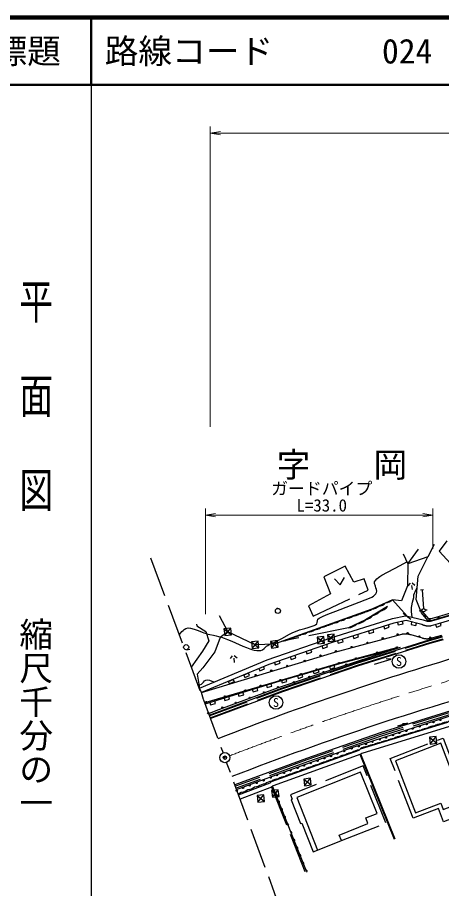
# Model space of a CAD drawing. Units: millimetres, scale not verified. Extents: x -997654 to 1989346, y -2661353 to 380000.
# Drawn here: x 47054 to 109988, y 250773 to 380000 of the extents above; entities that cross this region are included whole.
import ezdxf
from ezdxf.enums import TextEntityAlignment as Align

# ---------------------------------------------------------------- set-up
doc = ezdxf.new("R2010")
doc.units = ezdxf.units.MM
doc.header["$LTSCALE"] = 1000
doc.header["$PDMODE"] = 32
doc.header["$PDSIZE"] = 500
doc.linetypes.add('CHAIN', pattern=[18.5, 12, -1.5, 3.5, -1.5])
doc.linetypes.add('DASHED', pattern=[7.5, 6, -1.5])
for name, color, linetype, lineweight in [('M-BGD', 7, 'Continuous', 25), ('M-BGD-EXST', 7, 'Continuous', 25), ('M-BMK', 2, 'CHAIN', 13), ('M-BMK-SRVR', 3, 'Continuous', 25), ('M-STR-HTXT', 7, 'Continuous', 13), ('M-STR-STRC', 7, 'Continuous', 25), ('M-TTL', 2, 'Continuous', 140), ('M-TTL-BAND', 7, 'Continuous', 25), ('M-TTL-LINE', 7, 'Continuous', 50)]:
    doc.layers.add(name, color=color, linetype=linetype, lineweight=lineweight)
for name, color, linetype in [('M-BMK-HTXT', 7, 'Continuous'), ('M-OTRS', 6, 'Continuous'), ('M-TTL-TXT', 7, 'Continuous')]:
    doc.layers.add(name, color=color, linetype=linetype)
doc.styles.add('@ＭＳ ゴシック', font='')
doc.styles.add('ＭＳ ゴシック', font='')
doc.styles.get('@ＭＳ ゴシック').set_extended_font_data('@MS Gothic')
doc.styles.get('ＭＳ ゴシック').set_extended_font_data('MS Gothic')

# ---------------------------------------------------------------- blocks, each defined once
blk = doc.blocks.new('open_arrow')
at = {"color": 0, "linetype": 'Continuous', "lineweight": -2}
blk.add_lwpolyline([(7.5, 1.25), (0, 0), (7.5, -1.25)], dxfattribs=at)

msp = doc.modelspace()

# ---------------------------------------------------------------- linework, layer by layer
at = {"layer": 'M-BGD', "linetype": 'DASHED'}
for p, q in [((108909, 301827), (107938, 299974)), ((66795, 299860), (77573, 270897)), ((76995, 291292), (78256, 288870)), ((96155, 289436), (86375, 287494)), ((91570, 232780), (78100, 269493)), ((84746, 265796), (89713, 253319))]:
    msp.add_line(p, q, dxfattribs=at)
at = {"layer": 'M-BGD'}
for p, q in [((101985, 292605), (98687, 290623)), ((104310, 291634), (105419, 290756)), ((98687, 290623), (96155, 289436)), ((103001, 258048), (97928, 270660)), ((103096, 258080), (98021, 270697)), ((84915, 265912), (89900, 253389))]:
    msp.add_line(p, q, dxfattribs=at)
at = {"layer": 'M-BGD', "linetype": 'DASHED'}
for points in [[(110761, 302363), (109630, 300831), (114747, 295184), (119189, 296464), (128022, 300527), (129619, 302440), (125574, 306462)], [(104280, 300451), (104978, 298948), (104944, 295700), (104055, 293481), (102697, 293626), (104865, 291195)], [(73606, 289994), (73666, 289767), (75030, 288922), (75432, 287518), (74517, 285981), (72833, 283636)], [(86375, 287494), (85184, 287005), (82328, 286944), (78256, 288870), (77134, 288042), (76356, 285911), (74556, 283511), (73729, 282559), (74090, 280525)], [(75529, 276390), (86292, 280396), (97428, 284191), (108193, 287557), (110146, 288131)], [(75634, 276109), (86393, 280113), (97521, 283906), (108283, 287270), (110230, 287842)], [(141017, 285297), (139215, 284688), (125323, 281043), (113687, 277607), (111412, 276936), (100932, 273647), (90005, 269848), (79402, 265946)], [(141113, 284908), (139291, 284398), (125400, 280752), (113783, 277323), (111498, 276648), (101026, 273363), (90104, 269565), (79505, 265664)], [(95129, 257881), (101726, 260506), (98361, 268961), (87583, 264673), (87840, 264027), (87654, 263955), (89033, 260414), (89245, 260497), (90947, 256218), (91598, 256477)]]:
    msp.add_lwpolyline(points, dxfattribs=at)
at = {"layer": 'M-BGD'}
for points in [[(130524, 296656), (122683, 294741), (109236, 290762), (108396, 290513), (107954, 290546), (107000, 291666), (106199, 293657), (106520, 297126), (107938, 299974), (104977, 298948), (106583, 301142)], [(71061, 288397), (71116, 288480), (71284, 288704), (71454, 288899), (71624, 289063), (71795, 289197), (72054, 289343), (72401, 289432), (72752, 289400), (73257, 289261), (73713, 289118), (74120, 288970), (74479, 288818), (74702, 288721), (74925, 288636), (75148, 288562), (75372, 288500), (75595, 288450), (76164, 288352), (76529, 288276), (76912, 288182), (77315, 288070), (77752, 287928), (78241, 287741), (78875, 287469), (80508, 286733), (81030, 286530), (81556, 286343), (81978, 286206), (82180, 286152), (82553, 286085), (82886, 286072), (83179, 286114), (83431, 286211), (83643, 286362), (83826, 286546), (84011, 286712), (84199, 286855), (84389, 286978), (84582, 287078), (84777, 287158), (84987, 287232), (85242, 287339), (85711, 287568), (86283, 287877), (87436, 288522), (87800, 288699), (88169, 288863), (88542, 289012), (88919, 289148), (89300, 289269), (89686, 289376), (90182, 289503), (90503, 289595), (90779, 289684), (91077, 289799), (91295, 289909), (91470, 290065), (91537, 290264), (91579, 290485), (91617, 290735), (91832, 290894), (92020, 290997), (92404, 291180), (93104, 291478), (94283, 291938), (99292, 293849), (99619, 294000), (99894, 294151), (100058, 294276), (100238, 294473), (100338, 294682), (100358, 294904), (100313, 295137), (100249, 295379), (100169, 295632), (100022, 296030), (100041, 296276), (100168, 296493), (100395, 296728), (100630, 296916), (100819, 297047), (101148, 297252), (103826, 298721), (104831, 299264)], [(74635, 278793), (74678, 278810), (74359, 279879), (74090, 280525), (84107, 284685), (93571, 287959), (102730, 290816), (104615, 291209), (104927, 291203), (107245, 290626), (107864, 290422), (108327, 290434), (109255, 290707), (122722, 294669), (127778, 295890), (132720, 297178)], [(130469, 296900), (122820, 295031), (109159, 290989), (108397, 290763), (108077, 290788), (107190, 291828), (107000, 291666)], [(105631, 291045), (105511, 291854), (105501, 292062), (105507, 292275), (105527, 292492), (105563, 292713), (105693, 293254), (105859, 293942), (105890, 294160), (105893, 294365), (105958, 294577), (106057, 294807), (106113, 294922), (106353, 295405)], [(122909, 293994), (109479, 290043), (108436, 289736), (108414, 289732), (108392, 289728), (108370, 289725), (108347, 289721), (108325, 289718), (108302, 289715), (108280, 289712), (108257, 289710), (108235, 289708), (108212, 289706), (108190, 289704), (108167, 289703), (108144, 289701), (108122, 289700), (108099, 289700), (108077, 289699), (108054, 289699), (108031, 289699), (108009, 289699), (107986, 289700), (107963, 289701), (107941, 289702), (107918, 289703), (107896, 289705), (107873, 289706), (107850, 289708), (107828, 289711), (107805, 289713), (107783, 289716), (107761, 289719), (107738, 289722), (107716, 289726), (107693, 289729), (107671, 289733), (107649, 289737), (107627, 289742), (107605, 289747), (107582, 289752), (107560, 289757), (107538, 289762), (107517, 289768), (107495, 289774), (107473, 289780), (107451, 289786), (107430, 289793), (107408, 289800), (107386, 289807), (107365, 289814), (107344, 289822), (107322, 289830), (107301, 289838), (107280, 289846), (107259, 289854), (107238, 289863), (107218, 289872), (107197, 289881), (107176, 289891), (107156, 289900), (107135, 289910), (107115, 289920), (107095, 289930), (107075, 289941), (107055, 289952), (104758, 290523), (102903, 290136), (93771, 287288), (84371, 284037), (74359, 279879)], [(102697, 293626), (99648, 292211), (86375, 287495)], [(101406, 289669), (101517, 289311), (102233, 289535), (102122, 289893)], [(103464, 290254), (103541, 289887), (104275, 290040), (104199, 290407)], [(105542, 290328), (105452, 289964), (106180, 289783), (106270, 290147)], [(109110, 289934), (109216, 289575), (109936, 289787), (109830, 290146)], [(74359, 279878), (94163, 285839), (104093, 288529), (104114, 288533), (104135, 288537), (104156, 288540), (104177, 288544), (104198, 288547), (104219, 288550), (104240, 288553), (104262, 288556), (104284, 288558), (104304, 288561), (104325, 288563), (104347, 288565), (104368, 288567), (104389, 288568), (104411, 288570), (104432, 288571), (104453, 288573), (104475, 288574), (104496, 288575), (104518, 288575), (104539, 288576), (104560, 288576), (104582, 288577), (104603, 288577), (104625, 288577), (104646, 288576), (104667, 288576), (104689, 288575), (104710, 288574), (104732, 288574), (104753, 288572), (104774, 288571), (104796, 288570), (104817, 288568), (104838, 288566), (104860, 288564), (104881, 288562), (104902, 288560), (104923, 288558), (104945, 288555), (104966, 288552), (104987, 288549), (105008, 288546), (105029, 288543), (105050, 288540), (105072, 288536), (105093, 288532), (105114, 288528), (105135, 288524), (105156, 288520), (105177, 288516), (105197, 288511), (105218, 288506), (105239, 288502), (105260, 288496), (105281, 288491), (105301, 288486), (105322, 288480), (105343, 288475), (105363, 288469), (105384, 288463), (105404, 288457), (105425, 288450), (107110, 287953), (107132, 287946), (107154, 287939), (107176, 287933), (107198, 287927), (107220, 287920), (107242, 287915), (107265, 287909), (107287, 287903), (107309, 287898), (107332, 287893), (107354, 287889), (107377, 287884), (107399, 287880), (107422, 287876), (107444, 287872), (107467, 287868), (107490, 287865), (107512, 287862), (107535, 287859), (107558, 287856), (107581, 287854), (107603, 287851), (107626, 287849), (107649, 287848), (107672, 287846), (107695, 287845), (107718, 287844), (107741, 287843), (107764, 287842), (107786, 287842), (107809, 287842), (107832, 287842), (107855, 287842), (107878, 287843), (107901, 287843), (107924, 287844), (107947, 287846), (107970, 287847), (107993, 287849), (108015, 287851), (108038, 287853), (108061, 287855), (108084, 287858), (108107, 287861), (108129, 287864), (108152, 287867), (108175, 287871), (108197, 287874), (108220, 287878), (108242, 287883), (108265, 287887), (108287, 287892), (108310, 287897), (108332, 287902), (108354, 287907), (108377, 287913), (108399, 287918), (108421, 287925), (108443, 287931), (108465, 287937), (108487, 287944), (108509, 287951), (108531, 287958), (110046, 288370)], [(75491, 276493), (86256, 280499), (97394, 284296), (108160, 287662), (110116, 288236)], [(96838, 288245), (96950, 287886), (97666, 288110), (97554, 288468)], [(99122, 288957), (99234, 288599), (99950, 288822), (99838, 289180)], [(75672, 276006), (86430, 280010), (97556, 283801), (108315, 287165), (110260, 287737)], [(92241, 286759), (92364, 286404), (93073, 286649), (92950, 287004)], [(94554, 287532), (94666, 287174), (95382, 287397), (95270, 287755)], [(74808, 278328), (75073, 278436), (94752, 284229), (103364, 286549)], [(74879, 278137), (74926, 278155), (85399, 281392), (94888, 284142), (103860, 286545), (95027, 283668), (85756, 280542), (76510, 277115), (75421, 276681)], [(89891, 285946), (90014, 285591), (90723, 285836), (90600, 286191)], [(140982, 285442), (139158, 284905), (125266, 281260), (113615, 277821), (111345, 277151), (100861, 273861), (89927, 270060), (79324, 266157)], [(79584, 265449), (84902, 267454), (96725, 271710), (110804, 276235), (113850, 277125), (127456, 281100), (141130, 284617), (141352, 283423), (141615, 282226)], [(85192, 284320), (85314, 283966), (86023, 284211), (85901, 284566)], [(87542, 285133), (87664, 284779), (88373, 285024), (88250, 285378)], [(100057, 284064), (102501, 284809), (101752, 284849)], [(79858, 264702), (84554, 266482), (84776, 266672), (97740, 271304), (97950, 271483), (110920, 275464), (111365, 275886), (114018, 276628), (128082, 280561), (128598, 281178), (140613, 284004), (140751, 283319), (141352, 283423)], [(82889, 283421), (83042, 283062), (83732, 283356), (83582, 283709)], [(91690, 283215), (91794, 282855), (91074, 282646), (90969, 283007)], [(93342, 283694), (93446, 283334), (94167, 283543), (94062, 283903)], [(73841, 280927), (74130, 280997), (74355, 281107), (74516, 281235), (74670, 281402), (74829, 281583), (75027, 281691), (75269, 281722), (75554, 281674), (75659, 281641), (76300, 281416)], [(86225, 281631), (86329, 281271), (87049, 281480), (86945, 281840)], [(88597, 282319), (88701, 281959), (89422, 282168), (89317, 282528)], [(81899, 280310), (82009, 279952), (82726, 280174), (82615, 280532)], [(83993, 280958), (84104, 280599), (84820, 280821), (84710, 281179)], [(77710, 279016), (77820, 278657), (78537, 278879), (78426, 279237)], [(79804, 279663), (79915, 279305), (80631, 279526), (80521, 279884)], [(128259, 279884), (114236, 275984), (111563, 275241), (111140, 274817), (98162, 270834), (98021, 270697), (85006, 266015), (84744, 265794), (80102, 264036)], [(75615, 278368), (75726, 278010), (76443, 278232), (76332, 278590)], [(104195, 275249), (104938, 275316), (103432, 274879)], [(95129, 257881), (94796, 258718), (99070, 260418), (98737, 261254), (100410, 261920), (97970, 268052), (88492, 264281), (91598, 256477), (95129, 257882)]]:
    msp.add_lwpolyline(points, dxfattribs=at)
at = {"layer": 'M-BGD', "linetype": 'DASHED'}
for points in [[(98518, 296737), (96954, 296234), (95696, 298604), (92521, 297005), (93527, 294509), (90221, 292720), (90922, 291193), (99109, 295043)], [(114364, 262267), (110257, 260692), (109507, 262647), (105766, 261212), (102362, 270088), (110210, 273098)]]:
    msp.add_lwpolyline(points, close=True, dxfattribs=at)
at = {"layer": 'M-BGD'}
for points in [[(78517, 281134), (78370, 281479), (79060, 281773), (79207, 281428)], [(80633, 282443), (80780, 282098), (81470, 282392), (81323, 282737)], [(113195, 263639), (109864, 272323), (103137, 269742), (106112, 261987), (109853, 263422), (110209, 262494)]]:
    msp.add_lwpolyline(points, close=True, dxfattribs=at)
for centre in [(103480, 288486), (104956, 288657), (106701, 288168), (99000, 287247), (101251, 287896), (108297, 288020), (94302, 285983), (96668, 286589), (100442, 285778), (103364, 286549), (89680, 284533), (92024, 285331), (94752, 284229), (97274, 284925), (84724, 283100), (87077, 283816), (91470, 283280), (95829, 284028), (82419, 282445), (86062, 281708), (89118, 282602), (90368, 282176), (92500, 282894), (83163, 280859), (85729, 280642), (88079, 281385), (77866, 279273), (80871, 280134), (81536, 279076), (83658, 279876), (75073, 278436), (79462, 278337), (75375, 276811), (77439, 277632), (107763, 275159), (108773, 275462), (109796, 275799), (103733, 273866), (104778, 274156), (105716, 274500), (106724, 274819), (100828, 272889), (101724, 273161), (102760, 273534), (96633, 271559), (97674, 271882), (98766, 272211), (99739, 272543), (92603, 270114), (93561, 270428), (94530, 270793), (95533, 271162), (89560, 269020), (90581, 269374), (91584, 269743), (85578, 267597), (86601, 267935), (87572, 268284), (88641, 268661), (82544, 266436), (83577, 266826), (84626, 267234), (79588, 265318), (80539, 265698), (81524, 266065)]:
    msp.add_circle(centre, 100, dxfattribs=at)
for centre, radius, start, end in [((495846, -1167853), 1493500, 100.37437, 100.37437), ((101550, 294768), 1620, 274.64271, 315.11864), ((98766, 293188), 1315, 267.07803, 312.05019), ((99516, 293825), 1620, 274.64271, 315.11864), ((100533, 294297), 1620, 274.64271, 315.11864), ((100402, 293993), 2106, 283.27443, 318.7332), ((94974, 291840), 1315, 267.07803, 312.05019), ((95922, 292177), 1315, 267.07803, 312.05019), ((96870, 292514), 1315, 267.07803, 312.05019), ((97818, 292851), 1315, 267.07803, 312.05019), ((98204, 292672), 2106, 283.27443, 318.7332), ((99303, 293333), 2106, 283.27443, 318.7332), ((107477, 291106), 125, 310.4427, 130.4427), ((107633, 291308), 125, 130.4427, 310.4427), ((108237, 290775), 125, 175.64991, 355.64991), ((109507, 291092), 125, 196.48285, 16.48285), ((109587, 290866), 125, 16.48403, 196.48403), ((91182, 290492), 1315, 267.07803, 312.05019), ((92130, 290829), 1315, 267.07803, 312.05019), ((93078, 291166), 1315, 267.07803, 312.05019), ((94026, 291503), 1315, 267.07803, 312.05019), ((95772, 291900), 2494, 278.84022, 311.40022), ((97038, 292494), 2494, 278.84022, 311.40022), ((108175, 290529), 125, 355.6952, 175.6952), ((88338, 289482), 1315, 267.07803, 312.05019), ((89286, 289819), 1315, 267.07803, 312.05019), ((90234, 290155), 1315, 267.07803, 312.05019), ((86442, 288808), 1315, 267.07803, 312.05019), ((87390, 289145), 1315, 267.07803, 312.05019), ((110806, 274057), 1411, 85.36463, 128.76014), ((106815, 272832), 1411, 85.36463, 128.76014), ((107813, 273139), 1411, 85.36463, 128.76014), ((108811, 273445), 1411, 85.36463, 128.76014), ((109808, 273751), 1411, 85.36463, 128.76014), ((101827, 271301), 1411, 85.36463, 128.76014), ((102825, 271608), 1411, 85.36463, 128.76014), ((103822, 271914), 1411, 85.36463, 128.76014), ((104820, 272220), 1411, 85.36463, 128.76014), ((105818, 272526), 1411, 85.36463, 128.76014), ((98834, 270383), 1411, 85.36463, 128.76014), ((99832, 270689), 1411, 85.36463, 128.76014), ((100829, 270995), 1411, 85.36463, 128.76014), ((94704, 268784), 1452, 88.27042, 131.05029), ((95701, 269140), 1452, 88.27042, 131.05029), ((96699, 269497), 1452, 88.27042, 131.05029), ((97696, 269853), 1452, 88.27042, 131.05029), ((90715, 267359), 1452, 88.27042, 131.05029), ((91712, 267715), 1452, 88.27042, 131.05029), ((92710, 268072), 1452, 88.27042, 131.05029), ((93707, 268428), 1452, 88.27042, 131.05029), ((87723, 266290), 1452, 88.27042, 131.05029), ((88721, 266646), 1452, 88.27042, 131.05029), ((89718, 267003), 1452, 88.27042, 131.05029), ((83785, 264808), 1476, 90.13736, 132.56846), ((84779, 265197), 1476, 90.13736, 132.56846), ((85729, 265578), 1452, 88.27042, 131.05029), ((86726, 265934), 1452, 88.27042, 131.05029), ((80801, 263642), 1476, 90.13736, 132.56846), ((81795, 264030), 1476, 90.13736, 132.56846), ((82790, 264419), 1476, 90.13736, 132.56846), ((85369, 264772), 125, 291.70671, 111.70671), ((85823, 263632), 125, 291.70671, 111.70671), ((86276, 262491), 125, 291.70671, 111.70671), ((86730, 261351), 125, 291.70671, 111.70671), ((87184, 260211), 125, 291.70671, 111.70671), ((87638, 259071), 125, 291.70671, 111.70671), ((88092, 257930), 125, 291.70671, 111.70671), ((88546, 256790), 125, 291.70671, 111.70671), ((89000, 255650), 125, 291.70671, 111.70671), ((89454, 254509), 125, 291.70671, 111.70671), ((89908, 253369), 125, 291.70671, 111.70671)]:
    msp.add_arc(centre, radius, start, end, dxfattribs=at)
at = {"layer": 'M-BGD-EXST'}
for p, q in [((105041, 295677), (105371, 296092)), ((105619, 296121), (106035, 295792)), ((105538, 295734), (105610, 295114)), ((107319, 295081), (106864, 295046)), ((107091, 295063), (107303, 292309)), ((85664, 292326), (85653, 292425)), ((107569, 292101), (107869, 292135)), ((107074, 292031), (106672, 291925)), ((77701, 289308), (78810, 288431)), ((77817, 288315), (78695, 289424)), ((91627, 287079), (92505, 288188)), ((93056, 288412), (94165, 287534)), ((93171, 287418), (94049, 288527)), ((81774, 287383), (82883, 286505)), ((81889, 286389), (82767, 287498)), ((84629, 287444), (85738, 286566)), ((84745, 286451), (85623, 287559)), ((91512, 288073), (92621, 287195)), ((72135, 286211), (72631, 286269)), ((78660, 284897), (78989, 285313)), ((79156, 284954), (79228, 284334)), ((79237, 285341), (79653, 285012)), ((108189, 273212), (109297, 272334)), ((108304, 272218), (109182, 273327)), ((89552, 267017), (90661, 266139)), ((89667, 266024), (90545, 267133)), ((84773, 265329), (85882, 264451)), ((84888, 264336), (85766, 265444)), ((82629, 264583), (83738, 263705)), ((82745, 263590), (83623, 264699))]:
    msp.add_line(p, q, dxfattribs=at)
msp.add_lwpolyline([(94091, 296734), (94951, 295827), (95581, 296907)], dxfattribs=at)
for points in [[(77817, 288315), (78810, 288431), (78695, 289424), (77701, 289308)], [(91627, 287079), (92621, 287195), (92505, 288188), (91512, 288073)], [(93171, 287418), (94165, 287534), (94049, 288527), (93056, 288412)], [(81889, 286389), (82883, 286505), (82767, 287498), (81774, 287383)], [(84745, 286451), (85738, 286566), (85623, 287559), (84629, 287444)], [(108304, 272218), (109297, 272334), (109182, 273327), (108189, 273212)], [(89667, 266024), (90661, 266139), (90545, 267133), (89552, 267017)], [(84888, 264336), (85882, 264451), (85766, 265444), (84773, 265329)], [(82745, 263590), (83738, 263705), (83623, 264699), (82629, 264583)]]:
    msp.add_lwpolyline(points, close=True, dxfattribs=at)
for centre, radius in [((85708, 291953), 375), ((107323, 292060), 250), ((72091, 286584), 375), ((103669, 284457), 1000), ((85417, 278373), 1000)]:
    msp.add_circle(centre, radius, dxfattribs=at)
at = {"layer": 'M-BMK'}
msp.add_arc((240518, -149370), 450000, 105.34235, 111.09797, dxfattribs=at)
at = {"layer": 'M-BMK-SRVR'}
msp.add_circle((77835, 270194), 750, dxfattribs=at)
at = {"layer": 'M-OTRS'}
msp.add_point((77835, 270194), dxfattribs=at)
at = {"layer": 'M-STR-HTXT'}
for p, q in [((75672, 319248), (75672, 363820)), ((75672, 362820), (77172, 363070)), ((75672, 362820), (77172, 362570)), ((75672, 362820), (193085, 362820)), ((74963, 291493), (74963, 307156)), ((108706, 301176), (108706, 307156)), ((74963, 306156), (108706, 306156))]:
    msp.add_line(p, q, dxfattribs=at)
at = {"layer": 'M-STR-STRC'}
for radius, start, end in [(453000, 106.15898, 111.18829), (447000, 105.34235, 111.19947)]:
    msp.add_arc((240518, -149370), radius, start, end, dxfattribs=at)
at = {"layer": 'M-TTL'}
msp.add_line((680000, 380000), (40000, 380000), dxfattribs=at)
at = {"layer": 'M-TTL-BAND'}
msp.add_line((58000, 370000), (58000, 20000), dxfattribs=at)
at = {"layer": 'M-TTL-LINE'}
for p, q in [((58000, 380000), (58000, 370000)), ((40000, 370000), (680000, 370000))]:
    msp.add_line(p, q, dxfattribs=at)

# ---------------------------------------------------------------- block references
at = {"layer": 'M-STR-HTXT', "xscale": 200, "yscale": 200}
msp.add_blockref('open_arrow', (74963, 306156), dxfattribs=at)
at = {"layer": 'M-STR-HTXT', "xscale": 200, "yscale": 200, "rotation": 180}
msp.add_blockref('open_arrow', (108706, 306156), dxfattribs=at)

# ---------------------------------------------------------------- texts
at = {"layer": 'M-BGD-EXST', "style": 'ＭＳ ゴシック'}
for p in [(103669, 284457), (85417, 278373)]:
    msp.add_text('S', height=1320, dxfattribs=at).set_placement(p, align=Align.MIDDLE_CENTER)
at = {"layer": 'M-BMK-HTXT', "insert": (85532, 311401), "char_height": 3666, "attachment_point": 7, "style": 'ＭＳ ゴシック'}
msp.add_mtext('\\T2.87;字岡', dxfattribs=at)
at = {"layer": 'M-STR-HTXT', "style": 'ＭＳ ゴシック'}
for s, p in [('ガードパイプ', (92209, 308656)), ('L=33.0', (92209, 306156))]:
    msp.add_text(s, height=1833, dxfattribs=at).set_placement(p, align=Align.BOTTOM_CENTER)
at = {"layer": 'M-TTL-BAND', "style": '@ＭＳ ゴシック', "width": 1.4}
msp.add_text('平  面  図', height=3666, rotation=270, dxfattribs=at).set_placement((49777, 306475), align=Align.MIDDLE_RIGHT)
at = {"layer": 'M-TTL-BAND', "style": '@ＭＳ ゴシック'}
msp.add_text('縮尺千分の一', height=3666, rotation=270, dxfattribs=at).set_placement((49777, 261030), align=Align.MIDDLE_RIGHT)
at = {"layer": 'M-TTL-TXT', "style": 'ＭＳ ゴシック'}
msp.add_text('標題', height=3666, dxfattribs=at).set_placement((48500, 375000), align=Align.MIDDLE_CENTER)
for s, p in [('路線コード', (60000, 375000)), ('024', (101142, 375000))]:
    msp.add_text(s, height=3666, dxfattribs=at).set_placement(p, align=Align.MIDDLE_LEFT)

doc.saveas('drawing.dxf')
